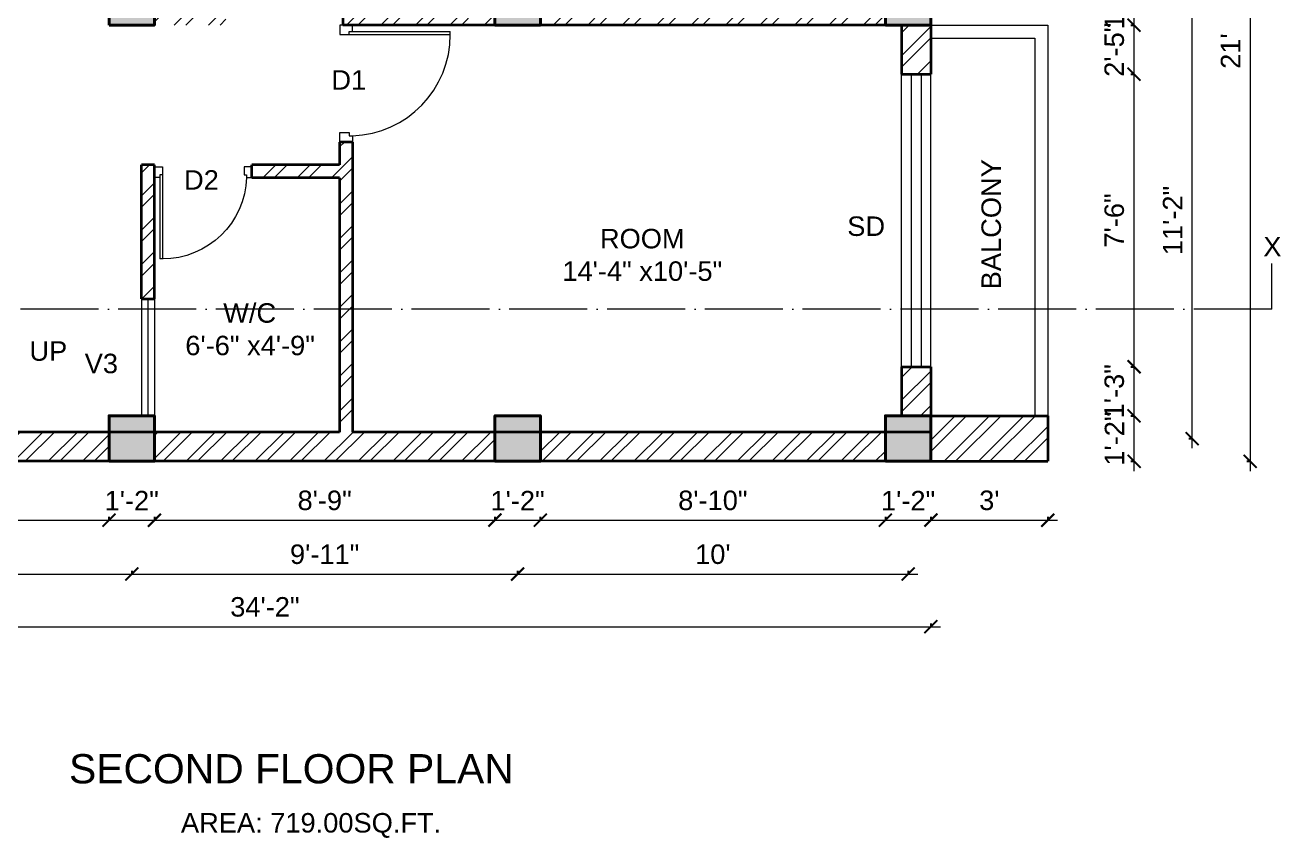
# Model space of a CAD drawing. Header units: inches. Extents: x 122663 to 154153, y 34228 to 39758.
# Drawn here: x 123268.4 to 123654.9, y 37123.8 to 37373.9 of the extents above; entities that cross this region are included whole.
import ezdxf

# ---------------------------------------------------------------- set-up
doc = ezdxf.new("R2010")
doc.units = ezdxf.units.IN
doc.header["$MEASUREMENT"] = 0
doc.header["$PDMODE"] = 35
doc.linetypes.add('ACAD_ISO04W100', pattern=[30, 24, -3, 0, -3])
for name, color, linetype, lineweight in [('Column', 181, 'Continuous', 40), ('Dimension', 130, 'Continuous', 9), ('Hatch', 9, 'Continuous', 9), ('SECTION', 7, 'ACAD_ISO04W100', 18), ('Stairs', 61, 'Continuous', 18), ('TEXT', 255, 'Continuous', 35), ('Walls', 11, 'Continuous', 35), ('Windows', 151, 'Continuous', 15)]:
    doc.layers.add(name, color=color, linetype=linetype, lineweight=lineweight)
doc.styles.get("Standard").update_dxf_attribs({"font": 'arial.ttf'})
doc.dimstyles.get("Standard").update_dxf_attribs({"dimtxt": 6, "dimasz": 4, "dimexe": 0, "dimexo": 6, "dimgap": 3, "dimtad": 1, "dimdec": 0, "dimzin": 0, "dimdsep": 46, "dimlunit": 4, "dimtxsty": 'Standard', "dimblk": 'ARCHTICK', "dimcen": 0.09, "dimdle": 3, "dimclrd": 256, "dimadec": 0, "dimazin": 0, "dimtfac": 1, "dimtdec": 0, "dimtofl": 0, "dimtmove": 0, "dimatfit": 3, "dimfxl": 1, "dimfxlon": 1, "dimtolj": 1, "dimtzin": 0, "dimlwd": -1, "dimarcsym": 0})

# ---------------------------------------------------------------- blocks, each defined once
blk = doc.blocks.new('colm')
at = {"layer": 'Hatch'}
h = blk.add_hatch(color=256, dxfattribs=at)
h.dxf.hatch_style = 1
h.paths.add_polyline_path([(66705.71, 8319.73), (66705.71, 8307.73), (66717.71, 8307.73), (66717.71, 8319.73)])
at = {"layer": 'Column'}
blk.add_lwpolyline([(66705.71, 8307.73), (66717.71, 8307.73), (66717.71, 8319.73), (66705.71, 8319.73)], close=True, dxfattribs=at)
blk = doc.blocks.new('GFFGS')
at = {"layer": 'Windows'}
for p, q in [((97915.22, 19628.63), (97915.22, 19658.74)), ((97916.19, 19658.74), (97915.22, 19658.74)), ((97916.19, 19627.65), (97916.19, 19658.77)), ((97915.22, 19628.63), (97913.27, 19628.63)), ((97913.27, 19628.63), (97913.27, 19624.73)), ((97915.22, 19627.65), (97915.22, 19628.63)), ((97916.19, 19627.65), (97915.22, 19627.65)), ((97916.19, 19624.73), (97916.19, 19627.65)), ((97946.35, 19624.73), (97946.35, 19627.65)), ((97946.35, 19627.65), (97947.32, 19627.65)), ((97947.32, 19627.65), (97947.32, 19628.63)), ((97947.32, 19628.63), (97949.27, 19628.63)), ((97949.27, 19628.63), (97949.27, 19624.73)), ((97913.27, 19624.73), (97916.19, 19624.73)), ((97949.27, 19624.73), (97946.35, 19624.73))]:
    blk.add_line(p, q, dxfattribs=at)
blk.add_arc((97916.25, 19627.66), 31.08, 1.7801, 90.1235, dxfattribs=at)
blk = doc.blocks.new('_ArchTick')
at = {"color": 0, "linetype": 'ByBlock', "const_width": 0.15}
blk.add_lwpolyline([(-0.5, -0.5), (0.5, 0.5)], dxfattribs=at)
blk = doc.blocks.new('*D1226')
at = {"layer": 'Defpoints', "color": 0, "transparency": 16777216}
for p in [(123151.17, 37239.7), (123294.17, 37239.7), (123294.17, 37221.58)]:
    blk.add_point(p, dxfattribs=at)
at = {"layer": 'Dimension', "transparency": 16777216}
blk.add_line((123148.17, 37221.58), (123297.17, 37221.58), dxfattribs=at)
at = {"layer": 'Dimension', "color": 0, "lineweight": -2, "transparency": 16777216}
for p, q in [((123151.17, 37222.58), (123151.17, 37221.58)), ((123294.17, 37222.58), (123294.17, 37221.58))]:
    blk.add_line(p, q, dxfattribs=at)
at = {"layer": 'Dimension', "transparency": 16777216, "xscale": 4, "yscale": 4, "zscale": 4, "rotation": 180}
blk.add_blockref('_ArchTick', (123151.17, 37221.58), dxfattribs=at)
at = {"layer": 'Dimension', "transparency": 16777216, "xscale": 4, "yscale": 4, "zscale": 4}
blk.add_blockref('_ArchTick', (123294.17, 37221.58), dxfattribs=at)
at = {"layer": 'Dimension', "color": 0, "lineweight": -2, "transparency": 16777216, "insert": (123222.67, 37227.59), "char_height": 6, "attachment_point": 5}
blk.add_mtext('\\A1;11\'-11"', dxfattribs=at)
blk = doc.blocks.new('*D1227')
at = {"layer": 'Defpoints', "color": 0, "transparency": 16777216}
for p in [(123294.17, 37239.7), (123308.17, 37239.7), (123308.17, 37221.58)]:
    blk.add_point(p, dxfattribs=at)
at = {"layer": 'Dimension', "transparency": 16777216}
blk.add_line((123291.17, 37221.58), (123311.17, 37221.58), dxfattribs=at)
at = {"layer": 'Dimension', "color": 0, "lineweight": -2, "transparency": 16777216}
for p, q in [((123294.17, 37222.58), (123294.17, 37221.58)), ((123308.17, 37222.58), (123308.17, 37221.58))]:
    blk.add_line(p, q, dxfattribs=at)
at = {"layer": 'Dimension', "transparency": 16777216, "xscale": 4, "yscale": 4, "zscale": 4, "rotation": 180}
blk.add_blockref('_ArchTick', (123294.17, 37221.58), dxfattribs=at)
at = {"layer": 'Dimension', "transparency": 16777216, "xscale": 4, "yscale": 4, "zscale": 4}
blk.add_blockref('_ArchTick', (123308.17, 37221.58), dxfattribs=at)
at = {"layer": 'Dimension', "color": 0, "lineweight": -2, "transparency": 16777216, "insert": (123301.17, 37227.59), "char_height": 6, "attachment_point": 5}
blk.add_mtext('\\A1;1\'-2"', dxfattribs=at)
blk = doc.blocks.new('*D1228')
at = {"layer": 'Defpoints', "color": 0, "transparency": 16777216}
for p in [(123308.17, 37239.7), (123412.95, 37239.7), (123412.95, 37221.58)]:
    blk.add_point(p, dxfattribs=at)
at = {"layer": 'Dimension', "transparency": 16777216}
blk.add_line((123305.17, 37221.58), (123415.95, 37221.58), dxfattribs=at)
at = {"layer": 'Dimension', "color": 0, "lineweight": -2, "transparency": 16777216}
for p, q in [((123308.17, 37222.58), (123308.17, 37221.58)), ((123412.95, 37222.58), (123412.95, 37221.58))]:
    blk.add_line(p, q, dxfattribs=at)
at = {"layer": 'Dimension', "transparency": 16777216, "xscale": 4, "yscale": 4, "zscale": 4, "rotation": 180}
blk.add_blockref('_ArchTick', (123308.17, 37221.58), dxfattribs=at)
at = {"layer": 'Dimension', "transparency": 16777216, "xscale": 4, "yscale": 4, "zscale": 4}
blk.add_blockref('_ArchTick', (123412.95, 37221.58), dxfattribs=at)
at = {"layer": 'Dimension', "color": 0, "lineweight": -2, "transparency": 16777216, "insert": (123360.56, 37227.64), "char_height": 6, "attachment_point": 5}
blk.add_mtext('\\A1;8\'-9"', dxfattribs=at)
blk = doc.blocks.new('*D1229')
at = {"layer": 'Defpoints', "color": 0, "transparency": 16777216}
for p in [(123412.95, 37239.7), (123426.95, 37239.7), (123426.95, 37221.58)]:
    blk.add_point(p, dxfattribs=at)
at = {"layer": 'Dimension', "transparency": 16777216}
blk.add_line((123409.95, 37221.58), (123429.95, 37221.58), dxfattribs=at)
at = {"layer": 'Dimension', "color": 0, "lineweight": -2, "transparency": 16777216}
for p, q in [((123412.95, 37222.58), (123412.95, 37221.58)), ((123426.95, 37222.58), (123426.95, 37221.58))]:
    blk.add_line(p, q, dxfattribs=at)
at = {"layer": 'Dimension', "transparency": 16777216, "xscale": 4, "yscale": 4, "zscale": 4, "rotation": 180}
blk.add_blockref('_ArchTick', (123412.95, 37221.58), dxfattribs=at)
at = {"layer": 'Dimension', "transparency": 16777216, "xscale": 4, "yscale": 4, "zscale": 4}
blk.add_blockref('_ArchTick', (123426.95, 37221.58), dxfattribs=at)
at = {"layer": 'Dimension', "color": 0, "lineweight": -2, "transparency": 16777216, "insert": (123419.95, 37227.59), "char_height": 6, "attachment_point": 5}
blk.add_mtext('\\A1;1\'-2"', dxfattribs=at)
blk = doc.blocks.new('*D1230')
at = {"layer": 'Defpoints', "color": 0, "transparency": 16777216}
for p in [(123426.95, 37239.7), (123533.17, 37239.7), (123533.17, 37221.58)]:
    blk.add_point(p, dxfattribs=at)
at = {"layer": 'Dimension', "transparency": 16777216}
blk.add_line((123423.95, 37221.58), (123536.17, 37221.58), dxfattribs=at)
at = {"layer": 'Dimension', "color": 0, "lineweight": -2, "transparency": 16777216}
for p, q in [((123426.95, 37222.58), (123426.95, 37221.58)), ((123533.17, 37222.58), (123533.17, 37221.58))]:
    blk.add_line(p, q, dxfattribs=at)
at = {"layer": 'Dimension', "transparency": 16777216, "xscale": 4, "yscale": 4, "zscale": 4, "rotation": 180}
blk.add_blockref('_ArchTick', (123426.95, 37221.58), dxfattribs=at)
at = {"layer": 'Dimension', "transparency": 16777216, "xscale": 4, "yscale": 4, "zscale": 4}
blk.add_blockref('_ArchTick', (123533.17, 37221.58), dxfattribs=at)
at = {"layer": 'Dimension', "color": 0, "lineweight": -2, "transparency": 16777216, "insert": (123480.06, 37227.64), "char_height": 6, "attachment_point": 5}
blk.add_mtext('\\A1;8\'-10"', dxfattribs=at)
blk = doc.blocks.new('*D1231')
at = {"layer": 'Defpoints', "color": 0, "transparency": 16777216}
for p in [(123533.17, 37239.7), (123547.17, 37239.7), (123547.17, 37221.58)]:
    blk.add_point(p, dxfattribs=at)
at = {"layer": 'Dimension', "transparency": 16777216}
blk.add_line((123530.17, 37221.58), (123550.17, 37221.58), dxfattribs=at)
at = {"layer": 'Dimension', "color": 0, "lineweight": -2, "transparency": 16777216}
for p, q in [((123533.17, 37222.58), (123533.17, 37221.58)), ((123547.17, 37222.58), (123547.17, 37221.58))]:
    blk.add_line(p, q, dxfattribs=at)
at = {"layer": 'Dimension', "transparency": 16777216, "xscale": 4, "yscale": 4, "zscale": 4, "rotation": 180}
blk.add_blockref('_ArchTick', (123533.17, 37221.58), dxfattribs=at)
at = {"layer": 'Dimension', "transparency": 16777216, "xscale": 4, "yscale": 4, "zscale": 4}
blk.add_blockref('_ArchTick', (123547.17, 37221.58), dxfattribs=at)
at = {"layer": 'Dimension', "color": 0, "lineweight": -2, "transparency": 16777216, "insert": (123540.17, 37227.59), "char_height": 6, "attachment_point": 5}
blk.add_mtext('\\A1;1\'-2"', dxfattribs=at)
blk = doc.blocks.new('*D1232')
at = {"layer": 'Defpoints', "color": 0, "transparency": 16777216}
for p in [(123144.17, 37239.7), (123301.17, 37239.7), (123301.17, 37205)]:
    blk.add_point(p, dxfattribs=at)
at = {"layer": 'Dimension', "transparency": 16777216}
blk.add_line((123141.17, 37205), (123304.17, 37205), dxfattribs=at)
at = {"layer": 'Dimension', "color": 0, "lineweight": -2, "transparency": 16777216}
for p, q in [((123144.17, 37206), (123144.17, 37205)), ((123301.17, 37206), (123301.17, 37205))]:
    blk.add_line(p, q, dxfattribs=at)
at = {"layer": 'Dimension', "transparency": 16777216, "xscale": 4, "yscale": 4, "zscale": 4, "rotation": 180}
blk.add_blockref('_ArchTick', (123144.17, 37205), dxfattribs=at)
at = {"layer": 'Dimension', "transparency": 16777216, "xscale": 4, "yscale": 4, "zscale": 4}
blk.add_blockref('_ArchTick', (123301.17, 37205), dxfattribs=at)
at = {"layer": 'Dimension', "color": 0, "lineweight": -2, "transparency": 16777216, "insert": (123222.67, 37211.06), "char_height": 6, "attachment_point": 5}
blk.add_mtext('\\A1;13\'-1"', dxfattribs=at)
blk = doc.blocks.new('*D1233')
at = {"layer": 'Defpoints', "color": 0, "transparency": 16777216}
for p in [(123301.17, 37239.7), (123419.95, 37239.7), (123419.95, 37205)]:
    blk.add_point(p, dxfattribs=at)
at = {"layer": 'Dimension', "transparency": 16777216}
blk.add_line((123298.17, 37205), (123422.95, 37205), dxfattribs=at)
at = {"layer": 'Dimension', "color": 0, "lineweight": -2, "transparency": 16777216}
for p, q in [((123301.17, 37206), (123301.17, 37205)), ((123419.95, 37206), (123419.95, 37205))]:
    blk.add_line(p, q, dxfattribs=at)
at = {"layer": 'Dimension', "transparency": 16777216, "xscale": 4, "yscale": 4, "zscale": 4, "rotation": 180}
blk.add_blockref('_ArchTick', (123301.17, 37205), dxfattribs=at)
at = {"layer": 'Dimension', "transparency": 16777216, "xscale": 4, "yscale": 4, "zscale": 4}
blk.add_blockref('_ArchTick', (123419.95, 37205), dxfattribs=at)
at = {"layer": 'Dimension', "color": 0, "lineweight": -2, "transparency": 16777216, "insert": (123360.56, 37211.06), "char_height": 6, "attachment_point": 5}
blk.add_mtext('\\A1;9\'-11"', dxfattribs=at)
blk = doc.blocks.new('*D1234')
at = {"layer": 'Defpoints', "color": 0, "transparency": 16777216}
for p in [(123419.95, 37239.7), (123540.17, 37239.7), (123540.17, 37205)]:
    blk.add_point(p, dxfattribs=at)
at = {"layer": 'Dimension', "transparency": 16777216}
blk.add_line((123416.95, 37205), (123543.17, 37205), dxfattribs=at)
at = {"layer": 'Dimension', "color": 0, "lineweight": -2, "transparency": 16777216}
for p, q in [((123419.95, 37206), (123419.95, 37205)), ((123540.17, 37206), (123540.17, 37205))]:
    blk.add_line(p, q, dxfattribs=at)
at = {"layer": 'Dimension', "transparency": 16777216, "xscale": 4, "yscale": 4, "zscale": 4, "rotation": 180}
blk.add_blockref('_ArchTick', (123419.95, 37205), dxfattribs=at)
at = {"layer": 'Dimension', "transparency": 16777216, "xscale": 4, "yscale": 4, "zscale": 4}
blk.add_blockref('_ArchTick', (123540.17, 37205), dxfattribs=at)
at = {"layer": 'Dimension', "color": 0, "lineweight": -2, "transparency": 16777216, "insert": (123480.06, 37211.06), "char_height": 6, "attachment_point": 5}
blk.add_mtext("\\A1;10'", dxfattribs=at)
blk = doc.blocks.new('*D1235')
at = {"layer": 'Defpoints', "color": 0, "transparency": 16777216}
for p in [(123137.17, 37239.7), (123547.17, 37239.7), (123547.17, 37188.8)]:
    blk.add_point(p, dxfattribs=at)
at = {"layer": 'Dimension', "transparency": 16777216}
blk.add_line((123134.17, 37188.8), (123550.17, 37188.8), dxfattribs=at)
at = {"layer": 'Dimension', "color": 0, "lineweight": -2, "transparency": 16777216}
for p, q in [((123137.17, 37189.8), (123137.17, 37188.8)), ((123547.17, 37189.8), (123547.17, 37188.8))]:
    blk.add_line(p, q, dxfattribs=at)
at = {"layer": 'Dimension', "transparency": 16777216, "xscale": 4, "yscale": 4, "zscale": 4, "rotation": 180}
blk.add_blockref('_ArchTick', (123137.17, 37188.8), dxfattribs=at)
at = {"layer": 'Dimension', "transparency": 16777216, "xscale": 4, "yscale": 4, "zscale": 4}
blk.add_blockref('_ArchTick', (123547.17, 37188.8), dxfattribs=at)
at = {"layer": 'Dimension', "color": 0, "lineweight": -2, "transparency": 16777216, "insert": (123342.17, 37194.86), "char_height": 6, "attachment_point": 5}
blk.add_mtext('\\A1;34\'-2"', dxfattribs=at)
blk = doc.blocks.new('*D1236')
at = {"layer": 'Defpoints', "color": 0, "transparency": 16777216}
for p in [(123547.17, 37253.7), (123609.72, 37253.7), (123547.17, 37239.7)]:
    blk.add_point(p, dxfattribs=at)
at = {"layer": 'Dimension', "color": 0, "lineweight": -2, "transparency": 16777216}
for p, q in [((123608.72, 37253.7), (123609.72, 37253.7)), ((123608.72, 37239.7), (123609.72, 37239.7))]:
    blk.add_line(p, q, dxfattribs=at)
at = {"layer": 'Dimension', "transparency": 16777216}
blk.add_line((123609.72, 37236.7), (123609.72, 37256.7), dxfattribs=at)
at = {"layer": 'Dimension', "transparency": 16777216, "xscale": 4, "yscale": 4, "zscale": 4}
for p, rotation in [((123609.72, 37253.7), 90), ((123609.72, 37239.7), 270)]:
    blk.add_blockref('_ArchTick', p, dxfattribs=dict(at, rotation=rotation))
at = {"layer": 'Dimension', "color": 0, "lineweight": -2, "transparency": 16777216, "insert": (123603.7, 37246.7), "char_height": 6, "attachment_point": 5, "rotation": 90}
blk.add_mtext('\\A1;1\'-2"', dxfattribs=at)
blk = doc.blocks.new('*D1237')
at = {"layer": 'Defpoints', "color": 0, "transparency": 16777216}
for p in [(123547.17, 37268.82), (123609.72, 37268.82), (123547.17, 37253.7)]:
    blk.add_point(p, dxfattribs=at)
at = {"layer": 'Dimension', "transparency": 16777216}
blk.add_line((123609.72, 37250.7), (123609.72, 37271.82), dxfattribs=at)
at = {"layer": 'Dimension', "color": 0, "lineweight": -2, "transparency": 16777216}
for p, q in [((123608.72, 37268.82), (123609.72, 37268.82)), ((123608.72, 37253.7), (123609.72, 37253.7))]:
    blk.add_line(p, q, dxfattribs=at)
at = {"layer": 'Dimension', "transparency": 16777216, "xscale": 4, "yscale": 4, "zscale": 4}
for p, rotation in [((123609.72, 37268.82), 90), ((123609.72, 37253.7), 270)]:
    blk.add_blockref('_ArchTick', p, dxfattribs=dict(at, rotation=rotation))
at = {"layer": 'Dimension', "color": 0, "lineweight": -2, "transparency": 16777216, "insert": (123603.65, 37261.26), "char_height": 6, "attachment_point": 5, "rotation": 90}
blk.add_mtext('\\A1;1\'-3"', dxfattribs=at)
blk = doc.blocks.new('*D1238')
at = {"layer": 'Defpoints', "color": 0, "transparency": 16777216}
for p in [(123547.17, 37358.82), (123609.72, 37358.82), (123547.17, 37268.82)]:
    blk.add_point(p, dxfattribs=at)
at = {"layer": 'Dimension', "transparency": 16777216}
blk.add_line((123609.72, 37265.82), (123609.72, 37361.82), dxfattribs=at)
at = {"layer": 'Dimension', "color": 0, "lineweight": -2, "transparency": 16777216}
for p, q in [((123608.72, 37358.82), (123609.72, 37358.82)), ((123608.72, 37268.82), (123609.72, 37268.82))]:
    blk.add_line(p, q, dxfattribs=at)
at = {"layer": 'Dimension', "transparency": 16777216, "xscale": 4, "yscale": 4, "zscale": 4}
for p, rotation in [((123609.72, 37358.82), 90), ((123609.72, 37268.82), 270)]:
    blk.add_blockref('_ArchTick', p, dxfattribs=dict(at, rotation=rotation))
at = {"layer": 'Dimension', "color": 0, "lineweight": -2, "transparency": 16777216, "insert": (123603.65, 37313.82), "char_height": 6, "attachment_point": 5, "rotation": 90}
blk.add_mtext('\\A1;7\'-6"', dxfattribs=at)
blk = doc.blocks.new('*D1239')
at = {"layer": 'Defpoints', "color": 0, "transparency": 16777216}
for p in [(123547.17, 37387.95), (123609.72, 37387.95), (123547.17, 37358.82)]:
    blk.add_point(p, dxfattribs=at)
at = {"layer": 'Dimension', "transparency": 16777216}
blk.add_line((123609.72, 37355.82), (123609.72, 37390.95), dxfattribs=at)
at = {"layer": 'Dimension', "color": 0, "lineweight": -2, "transparency": 16777216}
for p, q in [((123608.72, 37387.95), (123609.72, 37387.95)), ((123608.72, 37358.82), (123609.72, 37358.82))]:
    blk.add_line(p, q, dxfattribs=at)
at = {"layer": 'Dimension', "transparency": 16777216, "xscale": 4, "yscale": 4, "zscale": 4}
for p, rotation in [((123609.72, 37387.95), 90), ((123609.72, 37358.82), 270)]:
    blk.add_blockref('_ArchTick', p, dxfattribs=dict(at, rotation=rotation))
at = {"layer": 'Dimension', "color": 0, "lineweight": -2, "transparency": 16777216, "insert": (123603.65, 37366.38), "char_height": 6, "attachment_point": 5, "rotation": 90}
blk.add_mtext('\\A1;2\'-5"', dxfattribs=at)
blk = doc.blocks.new('*D1163')
at = {"layer": 'Defpoints', "color": 0, "transparency": 16777216}
for p in [(123547.17, 37387.95), (123609.72, 37387.95), (123547.17, 37373.95)]:
    blk.add_point(p, dxfattribs=at)
at = {"layer": 'Dimension', "transparency": 16777216}
blk.add_line((123609.72, 37370.95), (123609.72, 37390.95), dxfattribs=at)
at = {"layer": 'Dimension', "color": 0, "lineweight": -2, "transparency": 16777216}
for p, q in [((123608.72, 37387.95), (123609.72, 37387.95)), ((123608.72, 37373.95), (123609.72, 37373.95))]:
    blk.add_line(p, q, dxfattribs=at)
at = {"layer": 'Dimension', "transparency": 16777216, "xscale": 4, "yscale": 4, "zscale": 4}
for p, rotation in [((123609.72, 37387.95), 90), ((123609.72, 37373.95), 270)]:
    blk.add_blockref('_ArchTick', p, dxfattribs=dict(at, rotation=rotation))
at = {"layer": 'Dimension', "color": 0, "lineweight": -2, "transparency": 16777216, "insert": (123603.7, 37380.95), "char_height": 6, "attachment_point": 5, "rotation": 90}
blk.add_mtext('\\A1;1\'-2"', dxfattribs=at)
blk = doc.blocks.new('*D1312')
at = {"layer": 'Defpoints', "color": 0, "transparency": 16777216}
for p in [(123547.17, 37380.95), (123627.6, 37380.95), (123547.17, 37246.7)]:
    blk.add_point(p, dxfattribs=at)
at = {"layer": 'Dimension', "transparency": 16777216}
blk.add_line((123627.6, 37243.7), (123627.6, 37383.95), dxfattribs=at)
at = {"layer": 'Dimension', "color": 0, "lineweight": -2, "transparency": 16777216}
for p, q in [((123626.6, 37380.95), (123627.6, 37380.95)), ((123626.6, 37246.7), (123627.6, 37246.7))]:
    blk.add_line(p, q, dxfattribs=at)
at = {"layer": 'Dimension', "transparency": 16777216, "xscale": 4, "yscale": 4, "zscale": 4}
for p, rotation in [((123627.6, 37380.95), 90), ((123627.6, 37246.7), 270)]:
    blk.add_blockref('_ArchTick', p, dxfattribs=dict(at, rotation=rotation))
at = {"layer": 'Dimension', "color": 0, "lineweight": -2, "transparency": 16777216, "insert": (123621.59, 37313.82), "char_height": 6, "attachment_point": 5, "rotation": 90}
blk.add_mtext('\\A1;11\'-2"', dxfattribs=at)
blk = doc.blocks.new('*D1314')
at = {"layer": 'Defpoints', "color": 0, "transparency": 16777216}
for p in [(123547.17, 37492.19), (123547.17, 37239.7), (123645.44, 37239.7)]:
    blk.add_point(p, dxfattribs=at)
at = {"layer": 'Dimension', "transparency": 16777216}
blk.add_line((123645.44, 37495.19), (123645.44, 37236.7), dxfattribs=at)
at = {"layer": 'Dimension', "color": 0, "lineweight": -2, "transparency": 16777216}
for p, q in [((123644.44, 37492.19), (123645.44, 37492.19)), ((123644.44, 37239.7), (123645.44, 37239.7))]:
    blk.add_line(p, q, dxfattribs=at)
at = {"layer": 'Dimension', "transparency": 16777216, "xscale": 4, "yscale": 4, "zscale": 4}
for p, rotation in [((123645.44, 37492.19), 90), ((123645.44, 37239.7), 270)]:
    blk.add_blockref('_ArchTick', p, dxfattribs=dict(at, rotation=rotation))
at = {"layer": 'Dimension', "color": 0, "lineweight": -2, "transparency": 16777216, "insert": (123639.42, 37365.95), "char_height": 6, "attachment_point": 5, "rotation": 90}
blk.add_mtext("\\A1;21'", dxfattribs=at)
blk = doc.blocks.new('*D1420')
at = {"layer": 'Defpoints', "color": 0, "transparency": 16777216}
for p in [(123547.17, 37239.7), (123583.17, 37239.7), (123583.17, 37221.58)]:
    blk.add_point(p, dxfattribs=at)
at = {"layer": 'Dimension', "transparency": 16777216}
blk.add_line((123544.17, 37221.58), (123586.17, 37221.58), dxfattribs=at)
at = {"layer": 'Dimension', "color": 0, "lineweight": -2, "transparency": 16777216}
for p, q in [((123547.17, 37222.58), (123547.17, 37221.58)), ((123583.17, 37222.58), (123583.17, 37221.58))]:
    blk.add_line(p, q, dxfattribs=at)
at = {"layer": 'Dimension', "transparency": 16777216, "xscale": 4, "yscale": 4, "zscale": 4, "rotation": 180}
blk.add_blockref('_ArchTick', (123547.17, 37221.58), dxfattribs=at)
at = {"layer": 'Dimension', "transparency": 16777216, "xscale": 4, "yscale": 4, "zscale": 4}
blk.add_blockref('_ArchTick', (123583.17, 37221.58), dxfattribs=at)
at = {"layer": 'Dimension', "color": 0, "lineweight": -2, "transparency": 16777216, "insert": (123565.17, 37227.65), "char_height": 6, "attachment_point": 5}
blk.add_mtext("\\A1;3'", dxfattribs=at)

msp = doc.modelspace()

# ---------------------------------------------------------------- hatches: boundary and pattern name
at = {"layer": 'Hatch'}
h = msp.add_hatch(dxfattribs=at)
h.set_pattern_fill('ANSI32', color=256, scale=20)
h.set_pattern_definition([(45, (31061.1034, 52.399), (-5.30330086, 5.30330086), []), (45, (31064.639, 52.399), (-5.30330086, 5.30330086), [])])
h.paths.add_polyline_path([(123146.17, 37253.7), (123137.17, 37253.7), (123137.17, 37289.82), (123146.17, 37289.82)])
h.paths.add_polyline_path([(123294.17, 37239.7), (123151.17, 37239.7), (123151.17, 37248.7), (123294.17, 37248.7)])
h.paths.add_polyline_path([(123412.95, 37239.7), (123308.17, 37239.7), (123308.17, 37248.7), (123365.17, 37248.7), (123365.17, 37326.95), (123338.17, 37326.95), (123338.17, 37330.31), (123338.17, 37330.95), (123365.17, 37330.95), (123365.17, 37337.95), (123369.17, 37337.95), (123369.17, 37248.7), (123412.95, 37248.7)])
h.paths.add_polyline_path([(123533.17, 37239.7), (123426.95, 37239.7), (123426.95, 37248.7), (123533.17, 37248.7)])
h.paths.add_polyline_path([(123583.17, 37239.7), (123547.17, 37239.7), (123547.17, 37253.7), (123583.17, 37253.7)])
h.paths.add_polyline_path([(123547.17, 37253.7), (123538.17, 37253.7), (123538.17, 37268.82), (123547.17, 37268.82)])
h.paths.add_polyline_path([(123533.17, 37373.95), (123426.95, 37373.95), (123426.95, 37377.95), (123533.17, 37377.95)])
h.paths.add_polyline_path([(123547.17, 37358.82), (123538.17, 37358.82), (123538.17, 37373.95), (123547.17, 37373.95)])
h.paths.add_polyline_path([(123412.95, 37373.95), (123366.17, 37373.95), (123366.17, 37377.95), (123412.95, 37377.95)])
h.paths.add_polyline_path([(123412.95, 37483.19), (123308.17, 37483.19), (123308.17, 37492.19), (123412.95, 37492.19)])
h.paths.add_polyline_path([(123533.17, 37483.19), (123426.95, 37483.19), (123426.95, 37492.19), (123533.17, 37492.19)])
h.paths.add_polyline_path([(123294.17, 37483.19), (123151.17, 37483.19), (123151.17, 37492.19), (123294.17, 37492.19)])
h.paths.add_polyline_path([(123330.17, 37373.95), (123308.17, 37373.95), (123308.17, 37377.95), (123326.17, 37377.95), (123326.17, 37483.19), (123330.17, 37483.19)])
h.paths.add_polyline_path([(123258.17, 37373.95), (123151.17, 37373.95), (123151.17, 37377.95), (123258.17, 37377.95)])
h.paths.add_polyline_path([(123146.17, 37355.88), (123137.17, 37355.88), (123137.17, 37373.95), (123146.17, 37373.95)])
h.paths.add_polyline_path([(123146.17, 37337.82), (123137.17, 37337.82), (123137.17, 37355.88), (123146.17, 37355.88)])
h.paths.add_polyline_path([(123308.17, 37289.7), (123304.17, 37289.7), (123304.17, 37330.95), (123308.17, 37330.95)])

# ---------------------------------------------------------------- linework, layer by layer
at = {"layer": 'SECTION'}
for q in [(123652.09, 37300.57), (123018.93, 37286.57)]:
    msp.add_line((123652.09, 37286.57), q, dxfattribs=at)
at = {"layer": 'Stairs'}
for p, q in [((123547.17, 37373.95), (123583.17, 37373.95)), ((123583.17, 37373.95), (123583.17, 37253.7)), ((123547.17, 37369.95), (123579.17, 37369.95)), ((123579.17, 37369.95), (123579.17, 37253.7))]:
    msp.add_line(p, q, dxfattribs=at)
at = {"layer": 'Walls'}
for p, q in [((123366.17, 37377.95), (123366.17, 37373.95)), ((123533.17, 37373.95), (123366.17, 37373.95)), ((123538.17, 37373.95), (123538.17, 37358.82)), ((123547.17, 37373.95), (123547.17, 37358.82)), ((123538.17, 37358.82), (123547.17, 37358.82)), ((123369.17, 37337.95), (123365.17, 37337.95)), ((123365.17, 37337.95), (123365.17, 37330.95)), ((123369.17, 37337.95), (123369.17, 37248.7)), ((123308.17, 37330.95), (123304.17, 37330.95)), ((123304.17, 37289.7), (123304.17, 37330.95)), ((123308.17, 37289.7), (123308.17, 37330.95)), ((123365.17, 37330.95), (123338.17, 37330.95)), ((123338.17, 37326.95), (123338.17, 37330.95)), ((123365.17, 37326.95), (123338.17, 37326.95)), ((123365.17, 37326.95), (123365.17, 37248.7)), ((123304.17, 37289.7), (123308.17, 37289.7)), ((123538.17, 37268.82), (123538.17, 37253.7)), ((123538.17, 37268.82), (123547.17, 37268.82)), ((123547.17, 37268.82), (123547.17, 37253.7)), ((123547.17, 37253.7), (123583.17, 37253.7)), ((123583.17, 37253.7), (123583.17, 37239.7)), ((123365.17, 37248.7), (123146.17, 37248.7)), ((123547.17, 37248.7), (123369.17, 37248.7)), ((123547.17, 37239.7), (123137.17, 37239.7)), ((123547.17, 37239.7), (123583.17, 37239.7))]:
    msp.add_line(p, q, dxfattribs=at)
at = {"layer": 'Windows'}
for p, q in [((123538.17, 37268.82), (123538.17, 37358.82)), ((123541.26, 37268.82), (123541.26, 37358.82)), ((123544.26, 37268.82), (123544.26, 37358.82)), ((123547.17, 37268.82), (123547.17, 37358.82)), ((123304.17, 37289.7), (123304.17, 37253.7)), ((123306.17, 37289.7), (123306.17, 37253.7)), ((123308.17, 37289.7), (123308.17, 37253.7))]:
    msp.add_line(p, q, dxfattribs=at)
at = {"layer": 'Windows', "color": 1, "lineweight": -2}
msp.add_line((123547.17, 37248.7), (123547.17, 37239.7), dxfattribs=at)

# ---------------------------------------------------------------- block references
at = {"layer": 'Column', "xscale": 1.166666666668081, "yscale": 1.166666666668081, "zscale": 1.166666666668081}
for p in [(45470.85, 27681.6), (45589.63, 27681.6), (45709.85, 27681.6), (45470.85, 27547.35), (45589.63, 27547.35), (45709.85, 27547.35)]:
    msp.add_blockref('colm', p, dxfattribs=at)
at = {"layer": 'Walls', "xscale": -0.8333333333333334, "yscale": 0.8333333333333334, "zscale": 0.8333333333333334, "rotation": 180}
msp.add_blockref('GFFGS', (41713.78, 53684.26), dxfattribs=at)
at = {"layer": 'Windows', "rotation": 270}
msp.add_blockref('GFFGS', (103740.49, 135287.21), dxfattribs=at)

# ---------------------------------------------------------------- texts
at = {"layer": 'TEXT'}
for s, width, gutter_width, heights, insert, char_height, attachment_point in [('\\pi5.0988;D1', 18.7269, 1, [0], (123357.53, 37360.08), 6, 1), ('\\pi4.55037;D2', 18.7269, 1, [0], (123312.72, 37329.3), 6, 1), ('\\pi3.95283;SD', 18.7269, 1, [0], (123517.48, 37315.06), 6, 1), ('\\pi29.7286;ROOM\\P\\pi18.16039;14\'-4" x10\'-5"', 84.2389, 1, [0], (123415.57, 37295.15), 6, 7), ('\\pi6.61313;X', 18.7269, 1, [0], (123642.89, 37308.78), 6, 1), ('\\pi34.18972;W/C\\P\\pi22.52328;6\'-6" x4\'-9"', 84.2389, 1, [0], (123295.14, 37272.26), 6, 7), ('\\pi4.0531;UP', 18.7269, 1, [0], (123265.62, 37276.64), 6, 1), ('V3', 18.7269, 1, [0], (123286.7, 37272.81), 6, 1), ('\\pi54.8561;SECOND FLOOR PLAN', 245.0498, 2.25, [37.88], (123227, 37149.57), 9, 1), ('\\pi82.82506;AREA: 719.00SQ.FT.', 245.0498, 2.25, [37.88], (123233.5, 37131.44), 6, 1)]:
    msp.add_mtext_dynamic_manual_height_columns(s, width=width, gutter_width=gutter_width, heights=heights, dxfattribs=dict(at, insert=insert, char_height=char_height, attachment_point=attachment_point))
at = {"layer": 'TEXT', "insert": (123562.74, 37332.69), "char_height": 6, "attachment_point": 3, "rotation": 90}
msp.add_mtext_dynamic_manual_height_columns('BALCONY', width=42.6174, gutter_width=1, heights=[20.6], dxfattribs=at)

# ---------------------------------------------------------------- dimensions: what is measured, and where the dimension line sits
at = {"layer": 'Dimension', "lineweight": -2}
for base, p1, p2, picture, middle in [((123645.44, 37239.7), (123547.17, 37492.19), (123547.17, 37239.7), '*D1314', (123639.42, 37365.95)), ((123627.6, 37380.95), (123547.17, 37246.7), (123547.17, 37380.95), '*D1312', (123621.59, 37313.82)), ((123609.72, 37358.82), (123547.17, 37268.82), (123547.17, 37358.82), '*D1238', (123603.65, 37313.82))]:
    dim = msp.add_linear_dim(base=base, p1=p1, p2=p2, angle=270, dimstyle='Standard', override={"dimtmove": 1}, dxfattribs=at)
    dim.commit()
    dim.dimension.update_dxf_attribs({"geometry": picture, "text_midpoint": middle})
for base, p1, p2, picture, middle in [((123609.72, 37387.95), (123547.17, 37358.82), (123547.17, 37387.95), '*D1239', (123609.72, 37366.38)), ((123609.72, 37387.95), (123547.17, 37373.95), (123547.17, 37387.95), '*D1163', (123609.72, 37380.95)), ((123609.72, 37268.82), (123547.17, 37253.7), (123547.17, 37268.82), '*D1237', (123609.72, 37261.26)), ((123609.72, 37253.7), (123547.17, 37239.7), (123547.17, 37253.7), '*D1236', (123609.72, 37246.7))]:
    dim = msp.add_linear_dim(base=base, p1=p1, p2=p2, angle=270, dimstyle='Standard', override={"dimtmove": 1}, dxfattribs=at)
    dim.commit()
    dim.dimension.update_dxf_attribs({"geometry": picture, "text_midpoint": middle, "dimtype": 160})
for base, p1, p2, picture, middle in [((123547.17, 37188.8), (123137.17, 37239.7), (123547.17, 37239.7), '*D1235', (123342.17, 37194.86)), ((123301.17, 37205), (123144.17, 37239.7), (123301.17, 37239.7), '*D1232', (123222.67, 37211.06)), ((123294.17, 37221.58), (123151.17, 37239.7), (123294.17, 37239.7), '*D1226', (123222.67, 37227.59)), ((123419.95, 37205), (123301.17, 37239.7), (123419.95, 37239.7), '*D1233', (123360.56, 37211.06)), ((123412.95, 37221.58), (123308.17, 37239.7), (123412.95, 37239.7), '*D1228', (123360.56, 37227.64)), ((123540.17, 37205), (123419.95, 37239.7), (123540.17, 37239.7), '*D1234', (123480.06, 37211.06)), ((123533.17, 37221.58), (123426.95, 37239.7), (123533.17, 37239.7), '*D1230', (123480.06, 37227.64)), ((123583.17, 37221.58), (123547.17, 37239.7), (123583.17, 37239.7), '*D1420', (123565.17, 37227.65))]:
    dim = msp.add_linear_dim(base=base, p1=p1, p2=p2, dimstyle='Standard', override={"dimtmove": 1}, dxfattribs=at)
    dim.commit()
    dim.dimension.update_dxf_attribs({"geometry": picture, "text_midpoint": middle})
for base, p1, p2, picture, middle in [((123308.17, 37221.58), (123294.17, 37239.7), (123308.17, 37239.7), '*D1227', (123301.17, 37221.58)), ((123426.95, 37221.58), (123412.95, 37239.7), (123426.95, 37239.7), '*D1229', (123419.95, 37221.58)), ((123547.17, 37221.58), (123533.17, 37239.7), (123547.17, 37239.7), '*D1231', (123540.17, 37221.58))]:
    dim = msp.add_linear_dim(base=base, p1=p1, p2=p2, dimstyle='Standard', override={"dimtmove": 1}, dxfattribs=at)
    dim.commit()
    dim.dimension.update_dxf_attribs({"geometry": picture, "text_midpoint": middle, "dimtype": 160})

doc.saveas('drawing.dxf')
